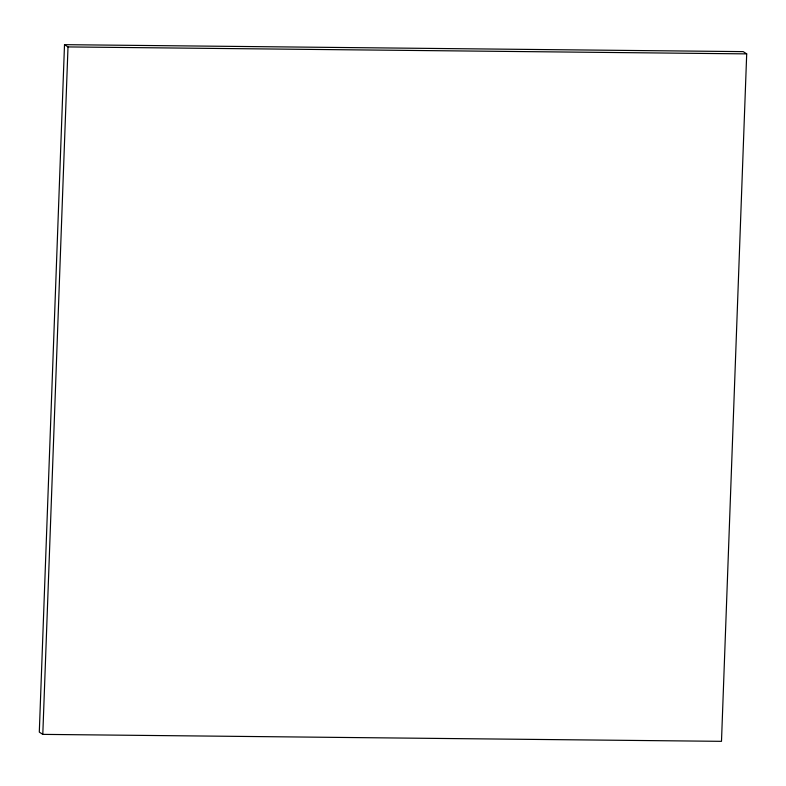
<?xml version="1.0" encoding="UTF-8"?>
<svg xmlns="http://www.w3.org/2000/svg" width="786" height="786" viewBox="0 0 786 786"><rect width="100%" height="100%" fill="white"/><g stroke="black" fill="none" stroke-linecap="round" stroke-linejoin="round"><path stroke-width="1.18" d="M64.511 44.664L39.3 732.12L42.798 734.379L721.489 741.336L746.7 53.88L743.202 51.621L64.511 44.664L68.009 46.924L746.7 53.88M42.798 734.379L68.009 46.924"/></g></svg>
